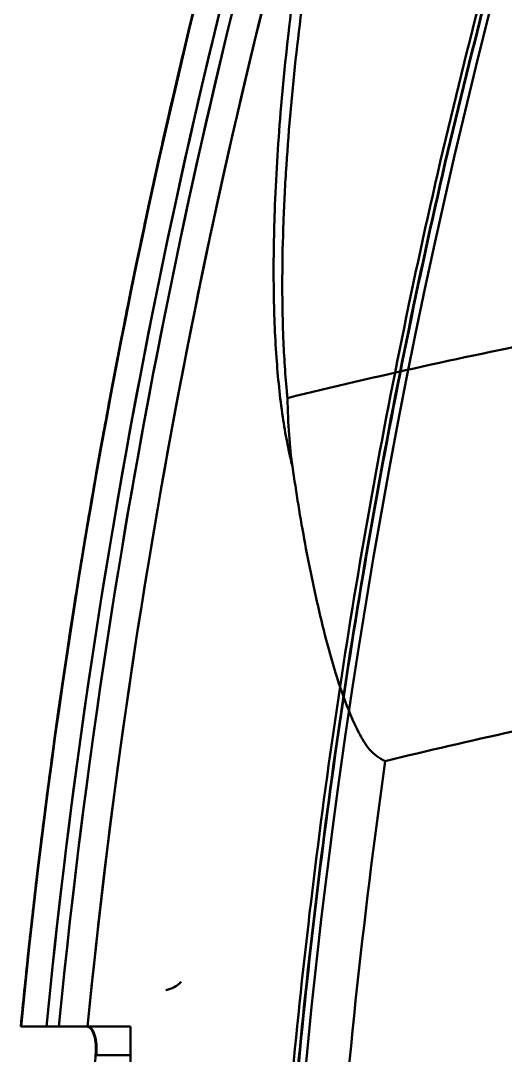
# Model space of a CAD drawing. Header units: millimetres. Extents: x -142 to 142, y -208 to 161.
# Drawn here: x -121.1 to -87.4, y 26.6 to 98.7 of the extents above; entities that cross this region are included whole.
import ezdxf

# ---------------------------------------------------------------- set-up
doc = ezdxf.new("R2010")
doc.units = ezdxf.units.MM
doc.layers.add('1', color=7, linetype='Continuous', true_color=0xffffff)

msp = doc.modelspace()

# ---------------------------------------------------------------- linework, layer by layer
at = {"layer": '1', "color": 251, "linetype": 'Continuous', "lineweight": 50}
for p, q in [((-121.146, 28.598, 0.6), (-121.146, 28.598)), ((-121.146, 28.598, 0.6), (-121.12, 28.598, 0.6)), ((-113.508, 28.598, 11.4), (-118.904, 28.598, 11.4)), ((-116.494, 28.598, -11.5), (-118.49, 28.598, -11.5)), ((-118.49, 28.596, 11.5), (-117.187, 28.596, 11.5)), ((-116.494, 28.598, -11.5), (-113.508, 28.598, -11.5)), ((-113.508, 28.598, 11.4), (-113.508, 28.598, -11.5)), ((-113.508, 26.598, 13.4), (-115.933, 26.598, 13.4)), ((-113.508, 26.598, -13.5), (-115.889, 26.598, -13.5)), ((-113.508, 21.471, 13.4), (-113.508, 26.598, 13.4)), ((-113.508, 21.471, -13.5), (-113.508, 26.598, -13.5))]:
    msp.add_line(p, q, dxfattribs=at)
for centre, radius, start, end in [((379, -20), 502.502, 160.9331, 174.45008), ((379, -20, 11.5), 497.872, 160.97966, 174.39831), ((379, -20, -11.5), 497.872, 164.10811, 174.39831), ((379, -20, 24), 482.5, 165.40387, 189.46226), ((379, -20, 24.72), 482.5, 165.40387, 189.46226), ((0, -346, -22.11), 430.767, 101.21042, 103.77731), ((0, -346, -25), 404.59, 102.40307, 103.69435), ((379, -20, -25), 479.5, 171.95718, 180)]:
    msp.add_arc(centre, radius, start, end, dxfattribs=at)
at = {"layer": '1', "color": 251, "linetype": 'Continuous', "lineweight": 50, "extrusion": (0, 0, -1)}
for centre, radius, start, end in [((-379, -20, -0.6), 502.476, 5.5502, 19.06546), ((-379, -20, -10.866), 500.718, 5.56976, 19.10584), ((-379, -20, -11.5), 499.858, 5.57908, 19.10584), ((-379, -20, 10.866), 500.718, 5.56976, 15.76983), ((-379, -20, 11.5), 499.858, 5.57937, 15.76983)]:
    msp.add_arc(centre, radius, start, end, dxfattribs=at)
at = {"layer": '1', "color": 251, "linetype": 'Continuous', "lineweight": 50, "extrusion": (-1, 0, 0)}
msp.add_arc((-26.598, 11.4, 113.508), 2, 90, 180, dxfattribs=at)
at = {"layer": '1', "color": 251, "linetype": 'Continuous', "lineweight": 50, "extrusion": (1, 0, 0)}
msp.add_arc((26.598, -11.5, -113.508), 2, 270, 0, dxfattribs=at)
at = {"layer": '1', "color": 251, "linetype": 'Continuous', "lineweight": 50}
for points, weights, degree in [([(-121.146, 28.598, 0.6), (-117.305, 68.131, 0.6), (-108.836, 106.823, 0.6), (-95.933, 144.153, 0.6)], [0.500069308686, 0.500535111325, 0.503348802562, 0.508510382396], 3), ([(-97.779, -99.496, 24.861), (-114.724, 2.13, 24.861), (-88.755, 101.833, 24.861)], [0.505553685718, 0.494446314282, 0.505553685718], 2), ([(-97.453, -99.441, 24.578), (-114.386, 2.115, 24.578), (-88.435, 101.749, 24.578)], [0.505553685718, 0.494446314282, 0.505553685718], 2), ([(-97.427, -99.411, 24), (-114.35, 2.117, 24), (-88.411, 101.723, 24)], [0.505551180943, 0.494448819057, 0.505551180943], 2)]:
    msp.add_rational_spline(points, weights, degree=degree, dxfattribs=at)
for points, knots in [([(-102.241, 67.595, -23.066), (-102.32, 67.922, -22.987), (-102.457, 68.491, -22.849), (-102.69, 69.64, -22.573), (-103.058, 71.839, -22.048), (-103.413, 75.382, -21.219), (-103.591, 80.174, -20.118), (-103.507, 85.862, -18.833), (-103.089, 92.634, -17.326), (-102.235, 100.612, -15.573), (-100.896, 109.703, -13.597), (-99.615, 116.092, -12.225), (-98.937, 119.476, -11.498)], [0, 0, 0, 0, 0.019325, 0.033702, 0.067421, 0.147558, 0.238182, 0.342802, 0.473943, 0.627187, 0.802538, 1, 1, 1, 1]), ([(-102.636, 72.868, -22), (-102.759, 74.172, -21.71), (-102.92, 76.787, -21.134), (-102.972, 80.719, -20.277), (-102.885, 84.65, -19.427), (-102.61, 89.889, -18.302), (-102.021, 96.422, -16.91), (-101.332, 101.629, -15.81), (-100.943, 104.225, -15.262)], [0, 0, 0, 0, 0.125, 0.25, 0.375, 0.5, 0.75, 1, 1, 1, 1]), ([(-102.241, 67.595, -23.067), (-101.981, 65.807, -23.394), (-101.404, 62.222, -23.966), (-100.472, 57.754, -24.475), (-99.554, 54.206, -24.756), (-98.728, 51.583, -24.904), (-97.955, 49.662, -24.966), (-97.291, 48.455, -24.988), (-96.903, 47.882, -24.996), (-96.393, 47.413, -25), (-95.993, 47.182, -25), (-95.784, 47.088, -25)], [0, 0, 0, 0, 0.25, 0.5, 0.625, 0.75, 0.875, 0.90625, 0.9375, 0.96875, 1, 1, 1, 1]), ([(-111.044, 31.141, -12), (-110.94, 31.162, -12), (-110.837, 31.19, -12.011), (-110.555, 31.294, -12.036), (-110.379, 31.39, -12.036), (-110.139, 31.57, -12.011), (-110.06, 31.639, -12), (-109.987, 31.715, -12)], [0, 0, 0, 0, 0.259795, 0.259795, 0.742538, 0.742538, 1, 1, 1, 1]), ([(-119.354, 28.598, -10.866), (-119.343, 28.598, -10.9), (-119.33, 28.598, -10.934), (-119.274, 28.598, -11.059), (-119.217, 28.598, -11.145), (-119.078, 28.598, -11.291), (-118.995, 28.598, -11.353), (-118.815, 28.598, -11.446), (-118.716, 28.598, -11.477), (-118.574, 28.598, -11.497), (-118.532, 28.598, -11.5), (-118.49, 28.598, -11.5)], [0, 0, 0, 0, 0.09334, 0.09334, 0.358455, 0.358455, 0.623509, 0.623509, 0.889465, 0.889465, 1, 1, 1, 1]), ([(-118.904, 28.598, 11.4), (-118.912, 28.598, 11.396), (-118.92, 28.598, 11.392), (-119.016, 28.598, 11.339), (-119.098, 28.598, 11.274), (-119.208, 28.598, 11.15), (-119.246, 28.598, 11.098), (-119.309, 28.598, 10.986), (-119.335, 28.598, 10.927), (-119.354, 28.598, 10.866)], [0, 0, 0, 0, 0.036634, 0.036634, 0.46423, 0.46423, 0.730906, 0.730906, 1, 1, 1, 1]), ([(-118.49, 28.596, 11.5), (-118.55, 28.596, 11.5), (-118.611, 28.596, 11.494), (-118.751, 28.597, 11.465), (-118.831, 28.598, 11.438), (-118.904, 28.598, 11.4)], [0, 0, 0, 0, 0.423645, 0.423645, 1, 1, 1, 1]), ([(-115.889, 26.598, -13.5), (-115.838, 27.139, -13.5), (-115.891, 27.671, -13.267), (-116.132, 28.398, -12.517), (-116.311, 28.598, -12.01), (-116.494, 28.598, -11.5)], [0, 0, 0, 0, 0.5, 0.5, 1, 1, 1, 1]), ([(-115.933, 26.598, 13.4), (-115.885, 27.109, 13.4), (-115.928, 27.612, 13.194), (-116.138, 28.331, 12.514), (-116.301, 28.55, 12.048), (-116.47, 28.591, 11.57)], [0, 0, 0, 0, 0.5, 0.5, 1, 1, 1, 1]), ([(-116.469, 28.596, 11.57), (-116.425, 28.592, 11.693), (-116.337, 28.56, 11.94), (-116.212, 28.444, 12.297), (-116.097, 28.262, 12.63), (-116, 28.018, 12.926), (-115.924, 27.717, 13.173), (-115.878, 27.37, 13.359), (-115.865, 27.054, 13.455), (-115.873, 26.794, 13.494), (-115.883, 26.663, 13.5), (-115.889, 26.597, 13.5)], [0, 0, 0, 0, 0.125, 0.25, 0.375, 0.5, 0.625, 0.75, 0.875, 0.9375, 1, 1, 1, 1]), ([(-116.389, 21.471, 13.4), (-116.266, 22.938, 13.4), (-116.136, 24.404, 13.4), (-115.978, 26.112, 13.4), (-115.955, 26.355, 13.4), (-115.933, 26.598, 13.4)], [0, 0, 0, 0, 0.857647, 0.857647, 1, 1, 1, 1])]:
    msp.add_open_spline(points, degree=3, knots=knots, dxfattribs=at)
for points, degree in [([(-102.587, 72.373, -22.11), (-102.603, 72.535, -22.074), (-102.62, 72.7, -22.037), (-102.636, 72.868, -22)], 3), ([(-102.241, 67.595, -23.067), (-102.439, 68.968, -22.816), (-102.557, 70.563, -22.505), (-102.587, 72.373, -22.11)], 3), ([(-109.987, 31.715, -12), (-110.272, 31.42, -12), (-110.644, 31.219, -12), (-111.044, 31.141, -12)], 3), ([(-119.354, 28.598, -10.866), (-120.447, 28.598, -7.347), (-121.012, 28.598, -3.685), (-121.146, 28.598, 0)], 3), ([(-121.12, 28.598, 0.6), (-120.947, 28.598, 4.097), (-120.392, 28.598, 7.525), (-119.354, 28.598, 10.866)], 3), ([(-117.187, 28.598, 11.5), (-116.494, 28.598, 11.5)], 1), ([(-116.494, 28.598, 11.5), (-116.486, 28.597, 11.523), (-116.478, 28.597, 11.547), (-116.469, 28.596, 11.57)], 3)]:
    msp.add_open_spline(points, degree=degree, dxfattribs=at)

doc.saveas('drawing.dxf')
